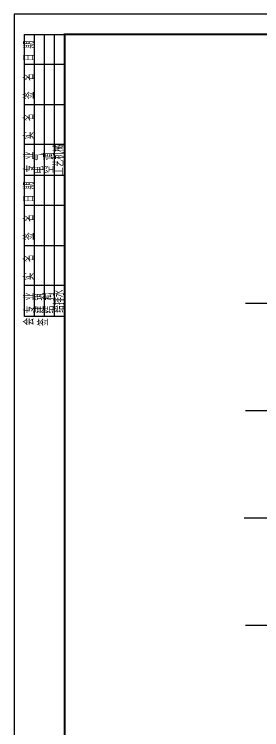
# Model space of a CAD drawing. Extents: x -695511 to 885008, y -751583 to -95266.
# Drawn here: x 648468 to 666923, y -392769 to -339496 of the extents above; entities that cross this region are included whole.
import ezdxf

# ---------------------------------------------------------------- set-up
doc = ezdxf.new("R2010")
doc.units = 0
doc.header["$LTSCALE"] = 1000
doc.header["$MEASUREMENT"] = 0
doc.linetypes.add('DOTE', pattern=[2.42, 2, -0.2, 0.02, -0.2])
for name, color, linetype in [('14', 1, 'Continuous'), ('DOTE', 1, 'Continuous'), ('PUB_TITLE', 4, 'Continuous')]:
    doc.layers.add(name, color=color, linetype=linetype)
doc.styles.add('hztxt', font='romand_pkpm', dxfattribs={"bigfont": 'gbcbig'})

# ---------------------------------------------------------------- blocks, each defined once
blk = doc.blocks.new('A$C393D5F54')
at = {"layer": '14'}
for p, q in [((0, 446), (0, 14446)), ((0, 14446), (2000, 14446)), ((500, 446), (500, 14446)), ((1000, 446), (1000, 14446)), ((1500, 446), (1500, 14446)), ((2000, 446), (2000, 14446)), ((2000, 12946), (0, 12946)), ((2000, 10946), (0, 10946)), ((2000, 8990), (0, 8990)), ((2000, 7446), (0, 7446)), ((2000, 5946), (0, 5946)), ((2000, 3946), (0, 3946)), ((2000, 1990), (0, 1990)), ((2000, 446), (0, 446))]:
    blk.add_line(p, q, dxfattribs=at)
at = {"layer": '14', "style": 'hztxt', "width": 0.85}
for s, p in [('日 期', (462, 13105)), ('签  名', (466, 11238)), ('实  名', (466, 9238)), ('工艺机械', (1953, 7471)), ('专 业', (472, 7598)), ('电 气', (957, 7540)), ('空 调', (1460, 7558)), ('日 期', (462, 6105)), ('签  名', (466, 4238)), ('实  名', (466, 2238)), ('给排水', (1970, 629)), ('专 业', (480, 598)), ('建 筑', (967, 592)), ('结 构', (1470, 597)), ('会', (470, -3)), ('签', (1174, -27))]:
    blk.add_text(s, height=450, rotation=90, dxfattribs=at).set_placement(p)

msp = doc.modelspace()

# ---------------------------------------------------------------- linework, layer by layer
at = {"layer": 'DOTE', "linetype": 'DOTE'}
for p, q in [((665725.9, -360994.3), (779925.9, -360994.3)), ((665725.9, -368994.3), (779925.9, -368994.3)), ((665615.2, -376994.3), (682925.9, -376994.3)), ((665725.9, -384994.3), (682925.9, -384994.3))]:
    msp.add_line(p, q, dxfattribs=at)
at = {"layer": 'PUB_TITLE'}
msp.add_lwpolyline([(648468.2, -428595.5), (806118.2, -428595.5), (806118.2, -339495.5), (648468.2, -339495.5)], close=True, dxfattribs=at)
at = {"layer": 'PUB_TITLE', "const_width": 150}
msp.add_lwpolyline([(652218.2, -427095.5), (804618.2, -427095.5), (804618.2, -340995.5), (652218.2, -340995.5)], close=True, dxfattribs=at)

# ---------------------------------------------------------------- block references
at = {"layer": '14', "color": 6, "xscale": 1.5, "yscale": 1.5, "zscale": 1.5}
msp.add_blockref('A$C393D5F54', (649218.2, -362663.9), dxfattribs=at)

doc.saveas('drawing.dxf')
